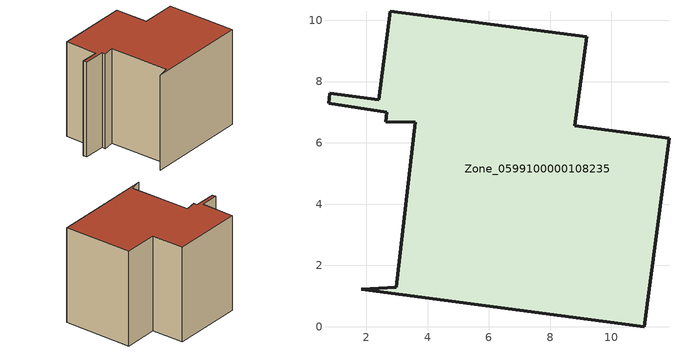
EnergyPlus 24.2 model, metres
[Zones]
Zone_0599100000108235
 floor ground (C_G): 2.63,6.69 2.67,6.99 0.77,7.29 0.81,7.61 2.41,7.4 2.79,10.29 9.19,9.46 8.8,6.55 11.88,6.15 11.07,0 1.84,1.22 2.98,1.3 3.61,6.66 z0
 wall outside (C_F): 1.84,1.22 11.07,0 11.88,6.15 8.8,6.55 9.19,9.46 2.79,10.29 2.41,7.4 0.81,7.61 0.77,7.29 2.67,6.99 2.63,6.69 3.61,6.66 2.98,1.3 1.84,1.22 z0:8.56
 roof outside (C_R): 0.77,7.29 2.67,6.99 2.63,6.69 3.61,6.66 2.98,1.3 1.84,1.22 11.07,0 11.88,6.15 8.8,6.55 9.19,9.46 2.79,10.29 2.41,7.4 0.81,7.61 z8.56
[BUILDING]
Pand.0599100000108235: North Axis=0; Terrain=City; Loads Convergence Tolerance Value=0.04; Temperature Convergence Tolerance Value=0.4; Solar Distribution=FullExterior; Maximum Number of Warmup Days=25; Minimum Number of Warmup Days=1
[Site:Location]
Rotterdam.The.Hague.AP_ZH_NLD Design_Conditions: Latitude=51.96; Longitude=4.45; Time Zone=1; Elevation=-4.5
[SITE:GROUNDTEMPERATURE:BUILDINGSURFACE]
18, 18, 18, 18, 18, 18, 18, 18, 18, 18, 18, 18
[MATERIAL] Thermal Absorptance=0.9; Solar Absorptance=0.7; Visible Absorptance=0.7
Name | Roughness | Thickness | Conductivity | Density | Specific Heat
G.TC.1946-1964 | MediumSmooth | 0.15 | 1 | 540 | 1210
F.TC.1946-1964 | Rough | 0.3 | 0.857143 | 1920 | 840
R.TC.1946-1964 | MediumRough | 0.2 | 0.235294 | 1500 | 1000
[CONSTRUCTION]
C_G: G.TC.1946-1964
C_F: F.TC.1946-1964
C_R: R.TC.1946-1964
[ZONE]
Zone_0599100000108235: Type=1; Multiplier=1; Ceiling Height=Autocalculate; Volume=Autocalculate; Floor Area=autocalculate; Part of Total Floor Area=Yes
[ZONEINFILTRATION:DESIGNFLOWRATE]
Infil_Zone_0599100000108235: Zone or ZoneList or Space or SpaceList=Zone_0599100000108235; Schedule=AlwaysOn; Design Flow Rate Calculation Method=Flow/Area; Flow Rate per Floor Area=0.003; Constant Term Coefficient=1; Temperature Term Coefficient=0; Velocity Term Coefficient=0; Velocity Squared Term Coefficient=0
[HVACTEMPLATE:ZONE:IDEALLOADSAIRSYSTEM]
Zone_0599100000108235: Maximum Heating Supply Air Temperature=50; Minimum Cooling Supply Air Temperature=13; Maximum Heating Supply Air Humidity Ratio=0.0156; Minimum Cooling Supply Air Humidity Ratio=0.0077; Heating Limit=NoLimit; Cooling Limit=NoLimit; Dehumidification Control Type=ConstantSensibleHeatRatio; Cooling Sensible Heat Ratio=0.7; Dehumidification Setpoint=60; Humidification Control Type=None; Humidification Setpoint=30; Outdoor Air Method=None; Outdoor Air Flow Rate per Person=0.00944; Outdoor Air Flow Rate per Zone Floor Area=0; Outdoor Air Flow Rate per Zone=0; Demand Controlled Ventilation Type=None; Outdoor Air Economizer Type=NoEconomizer; Heat Recovery Type=None; Sensible Heat Recovery Effectiveness=0.7; Latent Heat Recovery Effectiveness=0.65
[ZONECONTROL:THERMOSTAT]
ThermostatControl_Zone_0599100000108235: Zone or ZoneList=Zone_0599100000108235; Control Type Schedule=DualSetpointControlType; Control 1=Thermostat_Zone_0599100000108235; Temperature Difference Between Cutout And Setpoint=0
[THERMOSTATSETPOINT:DUALSETPOINT]
Thermostat_Zone_0599100000108235: Heating Setpoint Temperature Schedule=HeatingSetpoint_Zone_0599100000108235; Cooling Setpoint Temperature Schedule=CoolingSetpoint_Zone_0599100000108235
[SCHEDULE:COMPACT]
HeatingSetpoint_Zone_0599100000108235: Through: 12/31, For: AllDays, Until: 24:00, 21
CoolingSetpoint_Zone_0599100000108235: Through: 12/31, For: AllDays, Until: 24:00, 24
DualSetpointControlType: Through: 12/31, For: AllDays, Until: 24:00, 4
AlwaysOn: Through: 12/31, For: AllDays, Until: 24:00, 1
